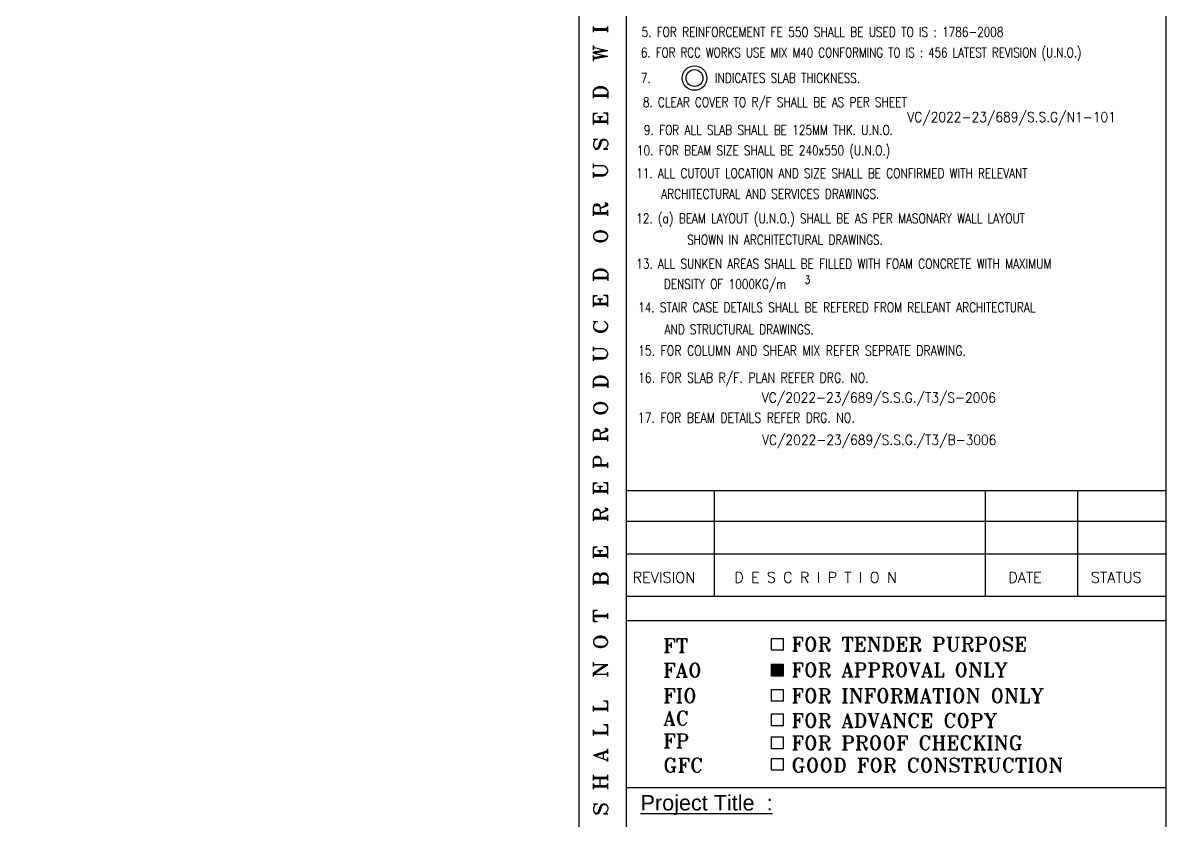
# Model space of a CAD drawing. Header units: millimetres. Extents: x 2061841 to 105821645, y -77612 to 48520811.
# Drawn here: x 105472242 to 105496585, y 48434245 to 48451227 of the extents above; entities that cross this region are included whole.
import ezdxf
from ezdxf.enums import TextEntityAlignment as Align

# ---------------------------------------------------------------- set-up
doc = ezdxf.new("R2010")
doc.units = ezdxf.units.MM
doc.header["$LTSCALE"] = 10
doc.header["$MEASUREMENT"] = 0
for name, color, linetype in [('BORDER', 5, 'Continuous'), ('Format-Title Text', 3, 'Continuous'), ('LOGO', 1, 'Continuous'), ('S-OPENING', 6, 'Continuous'), ('SHEET-TEXT', 7, 'Continuous'), ('T', 2, 'Continuous')]:
    doc.layers.add(name, color=color, linetype=linetype)
doc.layers.add('TEXT', color=2, linetype='Continuous', lineweight=25)
doc.styles.add('ARCOP', font='arial.ttf', dxfattribs={"width": 0.75})
doc.styles.add('PK', font='romand.shx', dxfattribs={"width": 0.7, "height": 225})
doc.styles.add('RD', font='romand.shx', dxfattribs={"width": 0.9, "height": 225})
doc.styles.add('RT', font='romant.shx', dxfattribs={"height": 250})

# ---------------------------------------------------------------- blocks, each defined once
blk = doc.blocks.new('TOWER-A TYPICAL FLOOR FRAMING PLAN N')
at = {"layer": 'LOGO'}
blk.add_hatch(color=2, dxfattribs=at).paths.add_polyline_path([(102725185, 48535327.6), (102725428, 48535327.6), (102725428, 48535578.8), (102725185, 48535578.8), (102725185, 48535327.6)])
at = {"layer": 'BORDER'}
for p, q in [((102721084.3, 48502974.5, 101.1), (102721084.3, 48562374.5, 101.1)), ((102733584, 48539274.3, 101.1), (102722083.6, 48539274.3, 101.1)), ((102722084.1, 48537026.6, 101.1), (102733584.1, 48537026.6, 101.1)), ((102733584, 48536505.1, 101.1), (102722084.1, 48536505.1, 101.1)), ((102733584.1, 48536505.1, 101.1), (102722084.1, 48536505.1, 101.1)), ((102722084.3, 48532955.9, 101.1), (102733584.3, 48532955.9, 101.1))]:
    blk.add_line(p, q, dxfattribs=at)
at = {"layer": 'BORDER', "color": 5}
blk.add_line((102722084.3, 48562374.5, 101.1), (102722084.3, 48502974.5, 101.1), dxfattribs=at)
at = {"layer": 'BORDER', "color": 4}
for p, q in [((102723958.6, 48539274.3, 101.1), (102723958.6, 48537026.6, 101.1)), ((102729731.1, 48539274.3, 101.1), (102729731.1, 48537026.6, 101.1)), ((102731695.1, 48539274.3, 101.1), (102731695.1, 48537026.6, 101.1)), ((102733584, 48538617, 101.1), (102722083.7, 48538617, 101.1)), ((102722084.1, 48537933.1, 101.1), (102733584, 48537933.1, 101.1)), ((102722084.1, 48537933.1, 101.1), (102733584.1, 48537933.1, 101.1)), ((102722084.1, 48537026.6, 101.1), (102733584, 48537026.6, 101.1))]:
    blk.add_line(p, q, dxfattribs=at)
at = {"layer": 'BORDER', "elevation": 101.1}
blk.add_lwpolyline([(102649483.8, 48502974.5), (102733583.8, 48502974.5), (102733583.8, 48562374.5), (102649483.8, 48562374.5)], close=True, dxfattribs=at)
at = {"layer": 'LOGO', "color": 2, "elevation": 101.1}
for points in [[(102725185, 48536127.8), (102725428, 48536127.8), (102725428, 48535876.5), (102725185, 48535876.5)], [(102725185, 48536127.8), (102725428, 48536127.8), (102725428, 48535876.6), (102725185, 48535876.6)], [(102725185, 48535578.8), (102725428, 48535578.8), (102725428, 48535327.5), (102725185, 48535327.5)], [(102725185, 48535578.8), (102725428, 48535578.8), (102725428, 48535327.5), (102725185, 48535327.5)], [(102725185, 48535042.8), (102725428, 48535042.8), (102725428, 48534791.5), (102725185, 48534791.5)], [(102725185, 48535042.8), (102725428, 48535042.8), (102725428, 48534791.5), (102725185, 48534791.5)], [(102725185, 48534521), (102725428, 48534521), (102725428, 48534269.7), (102725185, 48534269.7)], [(102725185, 48534521), (102725428, 48534521), (102725428, 48534269.7), (102725185, 48534269.7)], [(102725185, 48534031), (102725428, 48534031), (102725428, 48533779.7), (102725185, 48533779.7)], [(102725185, 48534031), (102725428, 48534031), (102725428, 48533779.7), (102725185, 48533779.7)], [(102725185, 48533574), (102725428, 48533574), (102725428, 48533322.7), (102725185, 48533322.7)], [(102725185, 48533573.9), (102725428, 48533573.9), (102725428, 48533322.7), (102725185, 48533322.7)]]:
    blk.add_lwpolyline(points, close=True, dxfattribs=at)
at = {"layer": 'T'}
for radius in [261.5, 179.9]:
    blk.add_circle((102723542.3, 48548066, 101.1), radius, dxfattribs=at)
at = {"layer": 'Format-Title Text', "color": 3, "insert": (102722393.8, 48532794.4, 101.1), "char_height": 329.183, "width": 2811.08, "attachment_point": 1, "style": 'ARCOP'}
blk.add_mtext('{\\W1;\\LProject Title  :}', dxfattribs=at)
blk.add_mtext('{\\W1;\\LProject Title  :}', dxfattribs=at)
at = {"layer": 'LOGO', "color": 2, "style": 'RT', "width": 1.03}
for s, height, p in [('FT', 300, (102722875.4, 48535830.4, 101.1)), ('FT', 300, (102722875.4, 48535830.4, 101.1)), ('FOR TENDER PURPOSE', 299.999, (102725606.4, 48535857.8, 101.1)), ('FOR TENDER PURPOSE', 299.999, (102725606.4, 48535857.8, 101.1)), ('FAO  ', 300, (102722875.4, 48535301.6, 101.1)), ('FAO  ', 300, (102722875.4, 48535301.6, 101.1)), ('FOR APPROVAL ONLY', 299.999, (102725606.4, 48535311.2, 101.1)), ('FOR APPROVAL ONLY', 299.999, (102725606.4, 48535311.2, 101.1)), ('FIO  ', 300, (102722875.4, 48534761.2, 101.1)), ('FIO  ', 300, (102722875.4, 48534761.1, 101.1)), ('FOR INFORMATION ONLY', 299.999, (102725606.4, 48534761.2, 101.1)), ('FOR INFORMATION ONLY', 299.999, (102725606.4, 48534761.1, 101.1)), ('AC ', 300, (102722875.4, 48534283.3, 101.1)), ('AC ', 300, (102722875.4, 48534283.3, 101.1)), ('FOR ADVANCE COPY', 299.999, (102725606.4, 48534230.1, 101.1)), ('FOR ADVANCE COPY', 299.999, (102725606.4, 48534230, 101.1)), ('FP  ', 300, (102722875.4, 48533796, 101.1)), ('FP  ', 300, (102722875.4, 48533796, 101.1)), ('FOR PROOF CHECKING', 299.999, (102725606.4, 48533753.7, 101.1)), ('FOR PROOF CHECKING', 299.999, (102725606.4, 48533753.7, 101.1)), ('GFC', 300, (102722875.4, 48533282.5, 101.1)), ('GFC', 300, (102722875.4, 48533282.5, 101.1)), ('GOOD FOR CONSTRUCTION', 299.999, (102725606.4, 48533282.5, 101.1)), ('GOOD FOR CONSTRUCTION', 299.999, (102725606.4, 48533282.5, 101.1))]:
    blk.add_text(s, height=height, dxfattribs=at).set_placement(p)
at = {"layer": 'SHEET-TEXT', "color": 1, "style": 'RT', "width": 0.9}
for s, p in [('VC/2022-23/689/S.S.G/N1-101', (102728072.2, 48547129.6, 113.7)), ('VC/2022-23/689/S.S.G./T3/S-2006', (102724975.9, 48541153.1, 115.3)), ('VC/2022-23/689/S.S.G./T3/B-3006', (102724978.9, 48540251.9, 101.1))]:
    blk.add_text(s, height=212.5, dxfattribs=at).set_placement(p)
at = {"layer": 'T', "style": 'RD'}
for s, height, width, p in [('5. FOR REINFORCEMENT FE 55O SHALL BE USED TO IS : 1786-2008  ', 205.126, 0.8, (102722413.6, 48548944.7, 101.1)), ('6. FOR RCC WORKS USE MIX M40 CONFORMING TO IS : 456 LATEST REVISION (U.N.O.)', 205.126, 0.78, (102722401.4, 48548506.3, 101.1)), ('7.           INDICATES SLAB THICKNESS.', 205.126, 0.8, (102722401.4, 48547964.7, 101.1)), ('8. CLEAR COVER TO R/F SHALL BE AS PER SHEET', 205.126, 0.8, (102722441.4, 48547448.5, 113.7)), ('9. FOR ALL SLAB SHALL BE 125MM THK. U.N.O. ', 205.126, 0.8, (102722465.4, 48546857.3, 113.7)), ('10. FOR BEAM SIZE SHALL BE 240x550 (U.N.O.)  ', 205.126, 0.8, (102722317.2, 48546421.7, 151.4)), ('11. ALL CUTOUT LOCATION AND SIZE SHALL BE CONFIRMED WITH RELEVANT ', 205.126, 0.8, (102722300.5, 48545935.8, 113.7)), ('ARCHITECTURAL AND SERVICES DRAWINGS.', 205.126, 0.8, (102722835.7, 48545496.7, 101.1)), ('12. (a) BEAM LAYOUT (U.N.O.) SHALL BE AS PER MASONARY WALL LAYOUT ', 205.126, 0.8, (102722300.5, 48544973.3, 113.7)), ('SHOWN IN ARCHITECTURAL DRAWINGS.', 205.126, 0.8, (102723383.8, 48544520.2, 113.7)), ('13. ALL SUNKEN AREAS SHALL BE FILLED WITH FOAM CONCRETE WITH MAXIMUM ', 205.126, 0.8, (102722300.5, 48544008, 113.7)), ('DENSITY OF 1000KG/m', 205.126, 0.8, (102722889, 48543575.8, 113.7)), ('3', 164.1, 0.8, (102725891.7, 48543686.1, 113.7)), ('14. STAIR CASE DETAILS SHALL BE REFERED FROM RELEANT ARCHITECTURAL', 205.126, 0.8, (102722341.6, 48543077.7, 113.7)), ('AND STRUCTURAL DRAWINGS.', 205.126, 0.8, (102722904.2, 48542609.7, 113.7)), ('15. FOR COLUMN AND SHEAR MIX REFER SEPRATE DRAWING. ', 212.829, 0.8, (102722339.1, 48542154.3, 101.1)), ('16. FOR SLAB R/F. PLAN REFER DRG. NO. ', 212.829, 0.8, (102722339.1, 48541577.2, 101.1)), ('17. FOR BEAM DETAILS REFER DRG. NO.  ', 212.829, 0.8, (102722335.7, 48540725.4, 101.1))]:
    blk.add_text(s, height=height, dxfattribs=dict(at, width=width)).set_placement(p)
at = {"layer": 'TEXT', "color": 1, "style": 'RT', "width": 0.939798}
blk.add_text('T H I S   D R A W I N G   I S   P R O P E R T Y   O F   V I N T E C H   C O N S U L T A N T S  A N D  S H A L L  N O T  B E  R E P R O D U C E D  O R  U S E D  W I T H O U T  W R I T T E N  P E R M I S S I O N.', height=299.999, rotation=90, dxfattribs=at).set_placement((102721693.5, 48503095.8, 101.1), (102721693.5, 48561927, 101.1), align=Align.FIT)
at = {"layer": 'TEXT', "color": 2, "style": 'PK'}
for s, height, p in [('REVISION', 225, (102722225.5, 48537317, 101.1)), ('REVISION', 225, (102722225.5, 48537317, 101.1)), ('D E S C R I P T I O N', 224.999, (102724388.5, 48537317, 101.1)), ('D E S C R I P T I O N', 224.999, (102724388.5, 48537317, 101.1)), ('DATE', 225, (102730222.6, 48537317, 101.1)), ('DATE', 225, (102730222.6, 48537317, 101.1)), ('STATUS', 225, (102731983.5, 48537317, 101.1)), ('STATUS', 225, (102731983.6, 48537317, 101.1))]:
    blk.add_text(s, height=height, dxfattribs=at).set_placement(p)

msp = doc.modelspace()

# ---------------------------------------------------------------- block references
at = {"layer": 'S-OPENING'}
msp.add_blockref('TOWER-A TYPICAL FLOOR FRAMING PLAN N', (2763000.3, -98014.7), dxfattribs=at)

doc.saveas('drawing.dxf')
